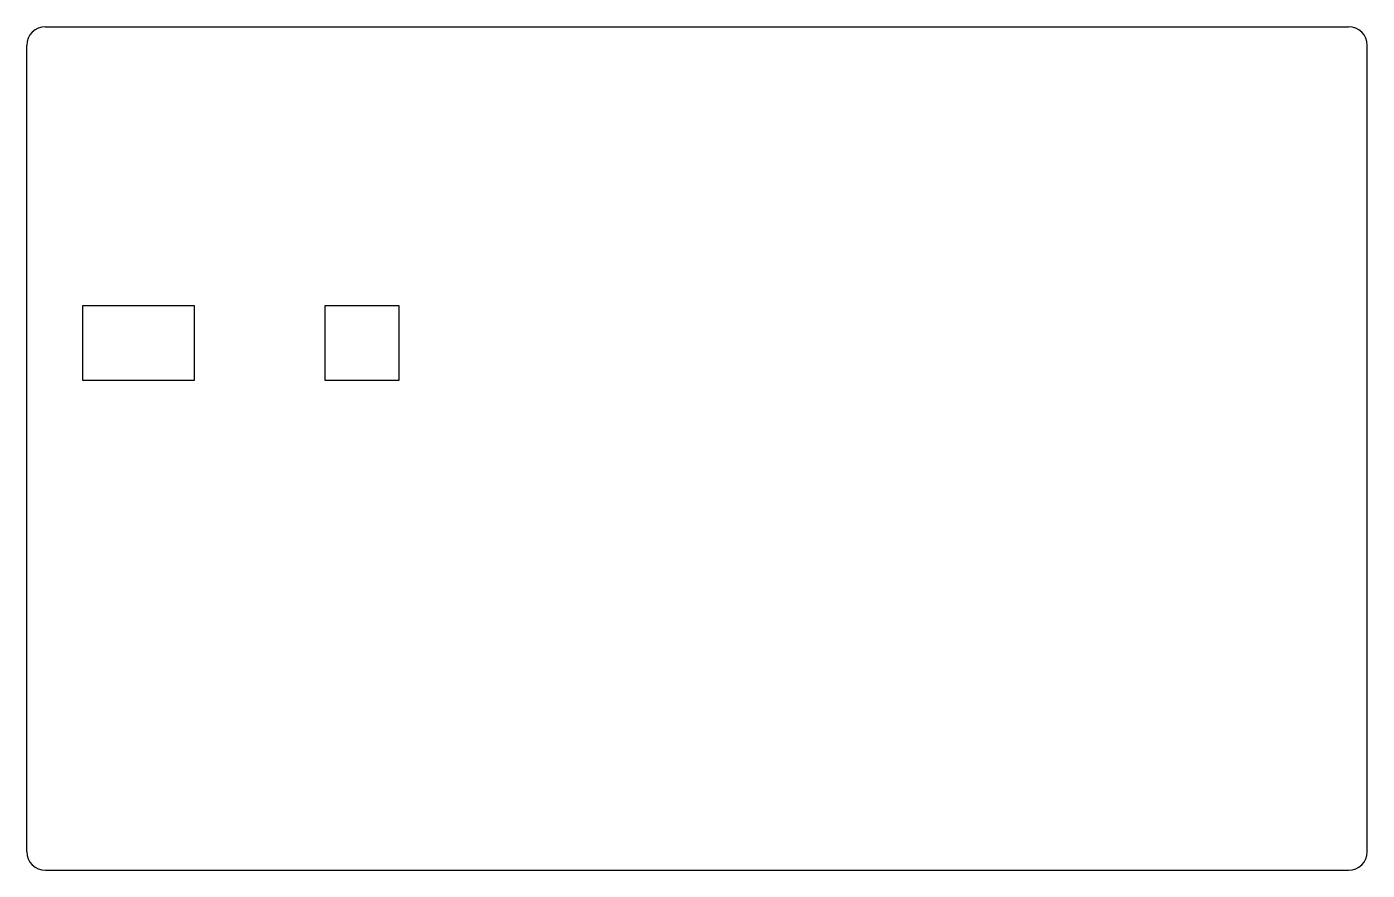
# Model space of a CAD drawing. Header units: millimetres. Extents: x -9 to 99, y -8 to 60.
import ezdxf

# ---------------------------------------------------------------- set-up
doc = ezdxf.new("R2010")
doc.units = ezdxf.units.MM

msp = doc.modelspace()

# ---------------------------------------------------------------- linework, layer by layer
for p, q in [((-7.5, 59.5), (97.5, 59.5)), ((-9, -7), (-9, 58)), ((99, -7), (99, 58)), ((4.5, 37), (-4.5, 37)), ((-4.5, 37), (-4.5, 31)), ((4.5, 31), (4.5, 37)), ((21, 37), (15, 37)), ((15, 37), (15, 31)), ((21, 31), (21, 37)), ((-4.5, 31), (4.5, 31)), ((15, 31), (21, 31)), ((-7.5, -8.5), (97.5, -8.5))]:
    msp.add_line(p, q)
for centre, start, end in [((-7.5, 58), 90, 180), ((97.5, 58), 0, 90), ((-7.5, -7), 180, 270), ((97.5, -7), 270, 0)]:
    msp.add_arc(centre, 1.5, start, end)

doc.saveas('drawing.dxf')
